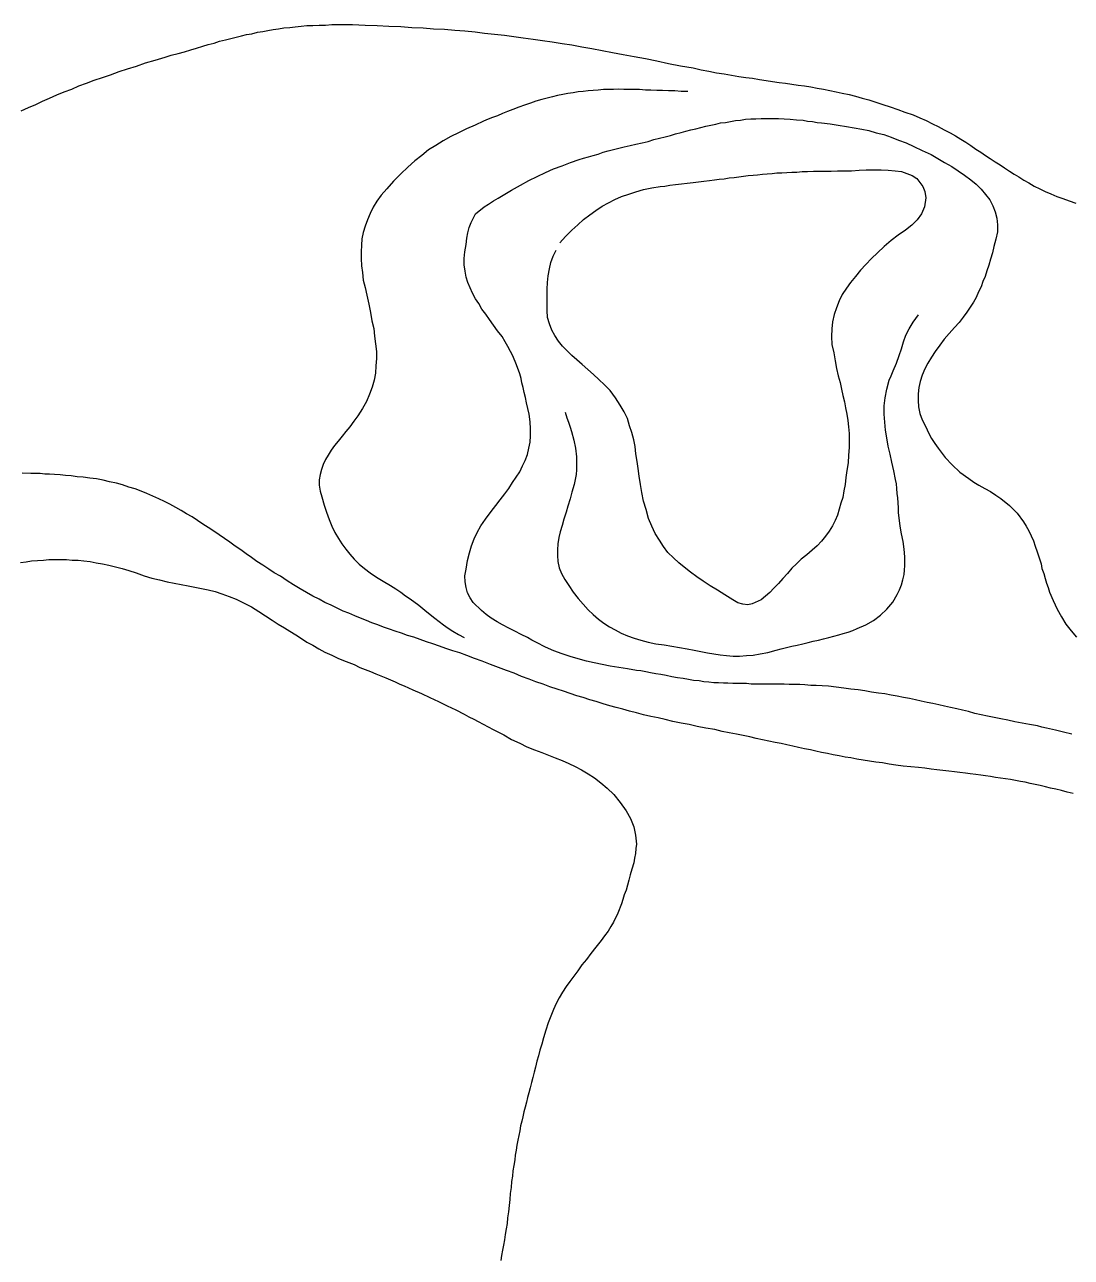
# Model space of a CAD drawing. Header units: inches. Extents: x 401374 to 405300, y 6332180 to 6336621.
# Drawn here: x 402960.2 to 403192.5, y 6335087.1 to 6335360.6 of the extents above; entities that cross this region are included whole.
import ezdxf

# ---------------------------------------------------------------- set-up
doc = ezdxf.new("R2010")
doc.units = ezdxf.units.IN
doc.header["$MEASUREMENT"] = 0

msp = doc.modelspace()

# ---------------------------------------------------------------- linework, layer by layer
for points in [[(402959.5, 6335341.5), (402961.1, 6335342.2), (402962.7, 6335342.9), (402964.2, 6335343.6), (402965.8, 6335344.3), (402967.4, 6335345), (402969, 6335345.7), (402970.7, 6335346.3), (402972.3, 6335347), (402974, 6335347.6), (402975.7, 6335348.3), (402977.5, 6335348.9), (402979.3, 6335349.5), (402981.2, 6335350.2), (402983.1, 6335350.8), (402985.1, 6335351.4), (402987.1, 6335352.1), (402989.2, 6335352.7), (402991.4, 6335353.4), (402992.8, 6335353.8), (402994.3, 6335354.2), (402995.7, 6335354.6), (402997.1, 6335355), (402998.4, 6335355.4), (402999.8, 6335355.8), (403001, 6335356.2), (403002.3, 6335356.5), (403003.5, 6335356.9), (403004.8, 6335357.2), (403006, 6335357.5), (403007.2, 6335357.8), (403008.4, 6335358.1), (403009.5, 6335358.4), (403010.7, 6335358.6), (403011.9, 6335358.9), (403013.1, 6335359.1), (403014.2, 6335359.3), (403015.4, 6335359.5), (403016.6, 6335359.7), (403017.8, 6335359.9), (403019.1, 6335360), (403020.3, 6335360.1), (403021.6, 6335360.3), (403022.9, 6335360.4), (403024.2, 6335360.4), (403025.6, 6335360.5), (403027, 6335360.5), (403028.4, 6335360.6), (403029.9, 6335360.6), (403031.4, 6335360.6), (403033, 6335360.6), (403035.8, 6335360.5), (403038.5, 6335360.4), (403041.1, 6335360.3), (403043.7, 6335360.2), (403046.2, 6335360), (403048.7, 6335359.9), (403051, 6335359.7), (403053.4, 6335359.6), (403055.7, 6335359.4), (403057.9, 6335359.2), (403060.2, 6335359), (403062.3, 6335358.7), (403064.5, 6335358.5), (403066.7, 6335358.3), (403068.8, 6335358), (403070.9, 6335357.7), (403073.1, 6335357.4), (403075.2, 6335357.1), (403077.3, 6335356.8), (403079.5, 6335356.4), (403081.7, 6335356.1), (403083.9, 6335355.7), (403086.1, 6335355.3), (403088.4, 6335354.9), (403090.7, 6335354.4), (403093.1, 6335354), (403095.5, 6335353.5), (403098, 6335353.1), (403100.5, 6335352.6), (403103.1, 6335352), (403105.8, 6335351.5), (403108.6, 6335351), (403110.4, 6335350.6), (403112.1, 6335350.3), (403113.8, 6335349.9), (403115.5, 6335349.7), (403117.1, 6335349.4), (403118.7, 6335349.1), (403120.3, 6335348.9), (403121.8, 6335348.7), (403123.3, 6335348.4), (403124.8, 6335348.2), (403126.2, 6335348), (403127.7, 6335347.8), (403129.1, 6335347.6), (403130.5, 6335347.4), (403131.9, 6335347.2), (403133.3, 6335347), (403134.7, 6335346.8), (403136.1, 6335346.5), (403137.5, 6335346.3), (403138.9, 6335346), (403140.3, 6335345.7), (403141.7, 6335345.4), (403143.2, 6335345.1), (403144.6, 6335344.7), (403146.1, 6335344.3), (403147.6, 6335343.9), (403149.1, 6335343.4), (403150.7, 6335342.9), (403152.3, 6335342.4), (403154, 6335341.8), (403155.6, 6335341.2), (403157.4, 6335340.6), (403158.9, 6335339.9), (403160.3, 6335339.3), (403161.7, 6335338.6), (403163, 6335338), (403164.3, 6335337.3), (403165.6, 6335336.6), (403166.8, 6335335.9), (403168, 6335335.2), (403169.1, 6335334.5), (403170.2, 6335333.8), (403171.3, 6335333), (403172.4, 6335332.3), (403173.5, 6335331.6), (403174.5, 6335330.9), (403175.6, 6335330.2), (403176.7, 6335329.5), (403177.7, 6335328.8), (403178.8, 6335328.1), (403179.8, 6335327.4), (403180.9, 6335326.8), (403182, 6335326.1), (403183.1, 6335325.5), (403184.3, 6335324.8), (403185.5, 6335324.2), (403186.7, 6335323.6), (403188, 6335323.1), (403189.3, 6335322.5), (403190.6, 6335322), (403192, 6335321.5), (403193.5, 6335321)], [(403107.4, 6335345.8), (403105.9, 6335345.8), (403104.5, 6335345.9), (403103.1, 6335345.9), (403101.8, 6335346), (403100.5, 6335346), (403099.2, 6335346.1), (403098, 6335346.1), (403096.7, 6335346.2), (403095.5, 6335346.2), (403094.4, 6335346.2), (403093.2, 6335346.2), (403092, 6335346.3), (403090.9, 6335346.2), (403089.8, 6335346.2), (403088.7, 6335346.2), (403087.5, 6335346.1), (403086.4, 6335346), (403085.3, 6335345.9), (403084.2, 6335345.8), (403083.1, 6335345.7), (403082, 6335345.5), (403080.8, 6335345.3), (403079.7, 6335345.1), (403078.5, 6335344.9), (403077.4, 6335344.6), (403076.2, 6335344.3), (403075, 6335344), (403073.7, 6335343.6), (403072.5, 6335343.2), (403071.2, 6335342.7), (403069.9, 6335342.3), (403068.6, 6335341.8), (403067.4, 6335341.3), (403066.3, 6335340.9), (403065.2, 6335340.4), (403064.1, 6335340), (403063.1, 6335339.6), (403062.1, 6335339.2), (403060.2, 6335338.3), (403058.3, 6335337.5), (403056.5, 6335336.6), (403054.8, 6335335.8), (403053.1, 6335334.8), (403051.5, 6335333.8), (403049.9, 6335332.8), (403048.4, 6335331.6), (403046.8, 6335330.4), (403045.3, 6335329), (403043.7, 6335327.5), (403042.1, 6335325.9), (403040.6, 6335324.2), (403039.4, 6335322.8), (403038.4, 6335321.4), (403037.6, 6335320.1), (403036.9, 6335318.7), (403036.3, 6335317.3), (403035.8, 6335315.9), (403035.4, 6335314.5), (403035.1, 6335313.1), (403035, 6335311.7), (403034.9, 6335310.2), (403034.9, 6335308.7), (403035, 6335307.1), (403035.2, 6335305.6), (403035.4, 6335303.9), (403035.8, 6335302.3), (403036.2, 6335300.6), (403036.6, 6335298.6), (403037, 6335296.7), (403037.3, 6335294.9), (403037.7, 6335293.2), (403037.9, 6335291.5), (403038.1, 6335289.8), (403038.3, 6335288.1), (403038.3, 6335286.5), (403038.2, 6335284.9), (403038.1, 6335283.3), (403037.8, 6335281.7), (403037.4, 6335280.2), (403036.8, 6335278.6), (403036.1, 6335277), (403035.2, 6335275.4), (403034.2, 6335273.8), (403033.3, 6335272.6), (403032.4, 6335271.4), (403031.5, 6335270.3), (403030.7, 6335269.3), (403029.8, 6335268.2), (403029, 6335267.2), (403028.3, 6335266.2), (403027.6, 6335265.1), (403027, 6335264.1), (403026.5, 6335263), (403026.1, 6335261.9), (403025.8, 6335260.8), (403025.6, 6335259.6), (403025.6, 6335258.4), (403025.8, 6335257.1), (403026.2, 6335255.8), (403026.7, 6335254), (403027.2, 6335252.4), (403027.8, 6335250.8), (403028.4, 6335249.3), (403029.1, 6335247.9), (403029.9, 6335246.6), (403030.6, 6335245.4), (403031.5, 6335244.2), (403032.4, 6335243.1), (403033.4, 6335242), (403034.5, 6335240.9), (403035.7, 6335239.9), (403036.9, 6335239), (403038.3, 6335238), (403039.8, 6335237.1), (403041.4, 6335236.2), (403042.6, 6335235.4), (403043.7, 6335234.7), (403044.8, 6335233.9), (403045.8, 6335233.2), (403047.7, 6335231.8), (403049.5, 6335230.3), (403051.3, 6335228.9), (403053.2, 6335227.4), (403054.2, 6335226.7), (403055.3, 6335226), (403056.5, 6335225.3), (403057.8, 6335224.6)], [(403062.2, 6335320.2), (403063.2, 6335320.8), (403064.3, 6335321.5), (403065.3, 6335322.1), (403066.4, 6335322.8), (403068.3, 6335323.9), (403070.3, 6335325), (403072.1, 6335326), (403074, 6335326.9), (403075.8, 6335327.8), (403077.6, 6335328.6), (403079.5, 6335329.3), (403081.4, 6335330), (403083.3, 6335330.7), (403084.3, 6335331), (403085.4, 6335331.3), (403086.4, 6335331.6), (403087.5, 6335331.9), (403088.6, 6335332.3), (403089.7, 6335332.6), (403090.9, 6335332.9), (403092.1, 6335333.2), (403093.3, 6335333.5), (403094.6, 6335333.8), (403095.9, 6335334.1), (403097.3, 6335334.4), (403098.6, 6335334.7), (403099.9, 6335335.1), (403101.1, 6335335.4), (403102.4, 6335335.7), (403103.6, 6335336), (403104.7, 6335336.4), (403105.9, 6335336.7), (403107, 6335337), (403108.1, 6335337.3), (403109.2, 6335337.5), (403110.3, 6335337.8), (403111.4, 6335338.1), (403112.5, 6335338.3), (403113.6, 6335338.5), (403114.7, 6335338.8), (403115.8, 6335338.9), (403116.9, 6335339.1), (403118, 6335339.3), (403119.1, 6335339.4), (403120.2, 6335339.6), (403121.4, 6335339.7), (403122.5, 6335339.7), (403123.7, 6335339.8), (403124.9, 6335339.8), (403126.2, 6335339.8), (403127.5, 6335339.8), (403128.8, 6335339.7), (403130.1, 6335339.6), (403131.5, 6335339.5), (403133, 6335339.4), (403134, 6335339.2), (403135.1, 6335339.1), (403136.1, 6335338.9), (403137.1, 6335338.8), (403139, 6335338.6), (403140.8, 6335338.3), (403142.6, 6335338), (403144.3, 6335337.7), (403146, 6335337.4), (403147.6, 6335337.1), (403149.2, 6335336.6), (403150.9, 6335336.2), (403152.5, 6335335.6), (403154.2, 6335335), (403155.9, 6335334.4), (403157.6, 6335333.6), (403159.4, 6335332.7), (403161.4, 6335331.8), (403162.9, 6335330.9), (403164.4, 6335330), (403166, 6335329.1), (403167.4, 6335328.2), (403168.8, 6335327.2), (403170.2, 6335326.2), (403171.4, 6335325.2), (403172.5, 6335324.1), (403173.5, 6335322.9), (403174.4, 6335321.7), (403175.1, 6335320.4), (403175.6, 6335319.1), (403176, 6335317.7), (403176.1, 6335316.2), (403176.1, 6335314.6), (403175.8, 6335313), (403175.3, 6335311.4), (403175, 6335310), (403174.6, 6335308.6), (403174.2, 6335307.2), (403173.8, 6335306), (403173.4, 6335304.7), (403172.9, 6335303.6), (403172.5, 6335302.4), (403171.9, 6335301.3), (403171.4, 6335300.1), (403170.8, 6335299), (403170.1, 6335297.9), (403169.3, 6335296.8), (403168.5, 6335295.7), (403167.6, 6335294.5), (403166.6, 6335293.4), (403165.4, 6335292.1), (403164.3, 6335290.8), (403163.3, 6335289.5), (403162.3, 6335288.1), (403161.5, 6335286.8), (403160.7, 6335285.5), (403160, 6335284.2), (403159.4, 6335282.8), (403159, 6335281.4), (403158.7, 6335280.1), (403158.5, 6335278.7), (403158.5, 6335277.2), (403158.6, 6335275.8), (403158.9, 6335274.3), (403159.4, 6335272.9), (403160.2, 6335271.4), (403160.8, 6335270), (403161.5, 6335268.8), (403162.2, 6335267.7), (403163, 6335266.6), (403164.5, 6335264.6), (403166.1, 6335262.9), (403167.8, 6335261.3), (403169.8, 6335259.9), (403170.9, 6335259.1), (403172, 6335258.4), (403173.3, 6335257.7), (403174.6, 6335257), (403175.8, 6335256.2), (403176.9, 6335255.5), (403178.8, 6335253.9), (403180.5, 6335252.2), (403181.9, 6335250.3), (403182.5, 6335249.3), (403183.1, 6335248.3), (403183.6, 6335247.2), (403184.1, 6335246.1), (403184.5, 6335244.9), (403184.9, 6335243.6), (403185.4, 6335242.3), (403185.8, 6335241), (403186, 6335239.9), (403186.4, 6335238.8), (403186.7, 6335237.7), (403187, 6335236.7), (403187.4, 6335235.7), (403187.7, 6335234.7), (403188.5, 6335232.8), (403189.4, 6335230.9), (403190.3, 6335229.2), (403191.3, 6335227.6), (403192.5, 6335226.1), (403193.7, 6335224.7)], [(403079, 6335312.2), (403080.3, 6335313.6), (403081.7, 6335315), (403083, 6335316.2), (403084.3, 6335317.4), (403085.7, 6335318.4), (403087, 6335319.4), (403088.4, 6335320.3), (403089.8, 6335321.1), (403091.2, 6335321.8), (403092.7, 6335322.5), (403094.3, 6335323), (403095.9, 6335323.5), (403097.6, 6335324), (403099.4, 6335324.4), (403101.3, 6335324.7), (403102.3, 6335324.8), (403103.4, 6335325), (403104.7, 6335325.1), (403106, 6335325.3), (403107.3, 6335325.4), (403108.6, 6335325.6), (403109.8, 6335325.7), (403111, 6335325.9), (403112.2, 6335326), (403113.3, 6335326.2), (403114.4, 6335326.3), (403115.5, 6335326.4), (403116.6, 6335326.6), (403117.7, 6335326.7), (403118.7, 6335326.8), (403119.8, 6335327), (403120.8, 6335327.1), (403121.9, 6335327.2), (403122.9, 6335327.3), (403124, 6335327.4), (403125, 6335327.5), (403126.1, 6335327.6), (403127.2, 6335327.7), (403128.3, 6335327.7), (403129.4, 6335327.8), (403130.5, 6335327.9), (403131.6, 6335327.9), (403132.8, 6335328), (403134, 6335328), (403135.3, 6335328.1), (403136.5, 6335328.1), (403137.8, 6335328.1), (403139.2, 6335328.1), (403140.6, 6335328.2), (403142.1, 6335328.2), (403143.7, 6335328.2), (403145.4, 6335328.3), (403147, 6335328.4), (403148.7, 6335328.4), (403150.3, 6335328.4), (403151.9, 6335328.3), (403153.4, 6335328.2), (403154.8, 6335328), (403156, 6335327.6), (403157.2, 6335327.1), (403158.2, 6335326.5), (403159.6, 6335324.7), (403160, 6335323.6), (403160.2, 6335322.2), (403159.9, 6335320.2), (403159.3, 6335318.6), (403158.3, 6335317.3), (403157.1, 6335316.1), (403155.7, 6335315), (403154.1, 6335313.9), (403152.5, 6335312.7), (403151, 6335311.4), (403149.5, 6335310), (403148.2, 6335308.7), (403146.9, 6335307.4), (403145.7, 6335306.1), (403144.6, 6335304.7), (403143.5, 6335303.4), (403142.6, 6335302.1), (403141.7, 6335300.7), (403141, 6335299.3), (403140.4, 6335297.8), (403139.9, 6335296.3), (403139.5, 6335294.7), (403139.4, 6335293.1), (403139.3, 6335291.4), (403139.4, 6335289.6), (403139.8, 6335287.8), (403140.1, 6335286), (403140.4, 6335284.3), (403140.8, 6335282.7), (403141.2, 6335281.2), (403141.5, 6335279.7), (403141.8, 6335278.3), (403142.2, 6335276.9), (403142.4, 6335275.6), (403142.7, 6335274.2), (403142.9, 6335272.8), (403143.1, 6335271.4), (403143.2, 6335269.9), (403143.2, 6335268.4), (403143.2, 6335266.8), (403143.1, 6335265.1), (403143, 6335263.4), (403142.7, 6335261.7), (403142.5, 6335260.1), (403142.3, 6335258.6), (403142, 6335257.2), (403141.8, 6335255.7), (403141.4, 6335254.4), (403141, 6335253.1), (403140.6, 6335251.8), (403140.1, 6335250.6), (403139.5, 6335249.4), (403138.8, 6335248.2), (403138, 6335247.1), (403137.1, 6335246), (403136.1, 6335245), (403135, 6335244), (403133.8, 6335243), (403132.6, 6335242), (403131.5, 6335241), (403130.5, 6335240), (403129.5, 6335238.8), (403128.5, 6335237.7), (403127.5, 6335236.6), (403126.5, 6335235.6), (403125.6, 6335234.6), (403123.7, 6335233), (403121.7, 6335232.1), (403120.7, 6335231.9), (403119.6, 6335232), (403118.5, 6335232.3), (403117.4, 6335233), (403115.6, 6335234.1), (403114, 6335235.1), (403112.4, 6335236.1), (403110.8, 6335237.1), (403109.4, 6335238.1), (403108, 6335239.1), (403106.6, 6335240.2), (403105.4, 6335241.2), (403104.2, 6335242.3), (403103, 6335243.5), (403102, 6335244.8), (403101.1, 6335246.2), (403100.2, 6335247.7), (403099.4, 6335249.3), (403098.7, 6335251), (403098.2, 6335253), (403097.6, 6335254.9), (403097.2, 6335256.8), (403096.9, 6335258.6), (403096.6, 6335260.4), (403096.4, 6335262.1), (403096.2, 6335263.7), (403095.9, 6335265.4), (403095.7, 6335267), (403095.4, 6335268.5), (403095, 6335270.1), (403094.5, 6335271.6), (403094, 6335273.2), (403093.3, 6335274.7), (403092.4, 6335276.2), (403091.4, 6335277.8), (403090.2, 6335279.4), (403088.9, 6335280.7), (403087.7, 6335281.9), (403086.5, 6335283), (403085.2, 6335284.1), (403084, 6335285.2), (403082.8, 6335286.2), (403081.7, 6335287.2), (403080.6, 6335288.3), (403079.6, 6335289.3), (403078.7, 6335290.4), (403077.9, 6335291.6), (403077.2, 6335292.8), (403076.7, 6335294.2), (403076.3, 6335295.6), (403076.2, 6335297.2), (403076.2, 6335299), (403076.2, 6335300.4), (403076.2, 6335301.9), (403076.3, 6335303.4), (403076.4, 6335304.9), (403076.7, 6335306.4), (403077, 6335307.8), (403077.5, 6335309.2), (403078.2, 6335310.6)], [(403192.6, 6335203.2), (403190.8, 6335203.6), (403189, 6335204.1), (403187, 6335204.5), (403186, 6335204.7), (403185, 6335205), (403183.2, 6335205.3), (403181.6, 6335205.6), (403180, 6335205.9), (403178.4, 6335206.3), (403176.9, 6335206.6), (403175.4, 6335206.9), (403173.9, 6335207.2), (403172.5, 6335207.5), (403171.1, 6335207.8), (403169.7, 6335208.2), (403168.4, 6335208.5), (403167.1, 6335208.8), (403165.7, 6335209.1), (403164.4, 6335209.4), (403163.1, 6335209.7), (403161.8, 6335210), (403160.5, 6335210.2), (403159.2, 6335210.5), (403157.9, 6335210.8), (403156.6, 6335211.1), (403155.3, 6335211.3), (403153.9, 6335211.6), (403152.5, 6335211.8), (403151.1, 6335212.1), (403149.7, 6335212.3), (403148.2, 6335212.5), (403146.7, 6335212.8), (403145.2, 6335213), (403143.6, 6335213.2), (403142, 6335213.4), (403140.3, 6335213.6), (403138.6, 6335213.8), (403137.2, 6335213.9), (403135.9, 6335214), (403134.7, 6335214), (403133.4, 6335214.1), (403132.3, 6335214.2), (403131.1, 6335214.2), (403129.9, 6335214.2), (403128.8, 6335214.3), (403127.7, 6335214.3), (403126.7, 6335214.3), (403125.6, 6335214.3), (403124.5, 6335214.3), (403123.5, 6335214.3), (403122.5, 6335214.3), (403121.5, 6335214.3), (403120.4, 6335214.4), (403119.4, 6335214.4), (403118.4, 6335214.4), (403117.4, 6335214.4), (403116.3, 6335214.5), (403115.3, 6335214.5), (403114.2, 6335214.6), (403113.2, 6335214.6), (403112.1, 6335214.7), (403111, 6335214.8), (403109.9, 6335215), (403108.7, 6335215.1), (403107.6, 6335215.3), (403106.4, 6335215.5), (403105.1, 6335215.7), (403103.9, 6335215.9), (403102.6, 6335216.2), (403101.4, 6335216.4), (403100.3, 6335216.6), (403099.1, 6335216.8), (403098.1, 6335217), (403097, 6335217.2), (403096, 6335217.3), (403094, 6335217.7), (403092.1, 6335218), (403090.2, 6335218.3), (403088.4, 6335218.6), (403086.6, 6335219), (403084.9, 6335219.4), (403083.1, 6335219.9), (403081.3, 6335220.4), (403079.5, 6335221), (403077.7, 6335221.7), (403075.8, 6335222.5), (403073.8, 6335223.5), (403072.8, 6335224), (403071.8, 6335224.6), (403070.4, 6335225.3), (403069, 6335226), (403067.7, 6335226.7), (403066.3, 6335227.4), (403065.1, 6335228.1), (403063.8, 6335228.9), (403062.7, 6335229.7), (403061.6, 6335230.6), (403059.8, 6335232.4), (403059.1, 6335233.4), (403058.5, 6335234.5), (403058.2, 6335235.7), (403058, 6335237), (403057.9, 6335238.3), (403058.2, 6335239.8), (403058.5, 6335241.7), (403059, 6335243.4), (403059.4, 6335245), (403060, 6335246.5), (403060.7, 6335247.9), (403061.5, 6335249.4), (403062.5, 6335250.9), (403063.8, 6335252.6), (403064.8, 6335253.9), (403065.8, 6335255.2), (403066.8, 6335256.5), (403067.7, 6335257.7), (403068.5, 6335259), (403069.3, 6335260.2), (403070.1, 6335261.4), (403070.7, 6335262.7), (403071.3, 6335263.9), (403071.8, 6335265.2), (403072.1, 6335266.6), (403072.4, 6335268), (403072.5, 6335269.4), (403072.5, 6335270.9), (403072.4, 6335272.5), (403072.2, 6335274.2), (403071.9, 6335275.4), (403071.6, 6335276.7), (403071.4, 6335277.9), (403071.1, 6335279), (403070.9, 6335280.1), (403070.6, 6335281.1), (403070.4, 6335282.1), (403070.1, 6335283.1), (403069.4, 6335285.1), (403068.6, 6335287.1), (403068.1, 6335288.1), (403067.5, 6335289.2), (403066.9, 6335290.2), (403066.2, 6335291.4), (403065.2, 6335292.7), (403064.3, 6335293.9), (403063.4, 6335295.2), (403062.6, 6335296.4), (403061.7, 6335297.5), (403061, 6335298.7), (403060.3, 6335299.8), (403059.6, 6335301), (403059.1, 6335302.2), (403058.6, 6335303.4), (403058.2, 6335304.6), (403058, 6335305.9), (403057.8, 6335307.3), (403057.8, 6335308.7), (403057.9, 6335310.2), (403058.2, 6335311.8), (403058.4, 6335313.2), (403058.6, 6335314.4), (403058.9, 6335315.6), (403059.3, 6335316.7), (403060.3, 6335318.6), (403062.2, 6335320.2)], [(403080.2, 6335274.6), (403080.6, 6335273.4), (403080.9, 6335272.4), (403081.3, 6335271.3), (403081.6, 6335270.3), (403082.1, 6335268.4), (403082.5, 6335266.6), (403082.7, 6335264.7), (403082.7, 6335262.8), (403082.7, 6335261.8), (403082.6, 6335260.8), (403082.4, 6335259.7), (403082.2, 6335258.6), (403081.7, 6335256.9), (403081.3, 6335255.4), (403080.8, 6335253.8), (403080.4, 6335252.4), (403079.9, 6335250.9), (403079.5, 6335249.5), (403079.1, 6335248.1), (403078.8, 6335246.8), (403078.6, 6335245.4), (403078.5, 6335244.1), (403078.5, 6335242.8), (403078.6, 6335241.5), (403078.9, 6335240.1), (403079.4, 6335238.8), (403080.1, 6335237.5), (403081, 6335236.2), (403082, 6335234.7), (403083.1, 6335233.3), (403084.2, 6335232), (403085.3, 6335230.8), (403086.4, 6335229.7), (403087.6, 6335228.7), (403088.8, 6335227.8), (403090, 6335227), (403091.3, 6335226.3), (403092.6, 6335225.6), (403094, 6335225), (403095.5, 6335224.5), (403097, 6335224), (403098.6, 6335223.6), (403100.3, 6335223.2), (403102.2, 6335223), (403103.9, 6335222.7), (403105.6, 6335222.4), (403107.3, 6335222.1), (403108.8, 6335221.8), (403110.3, 6335221.5), (403111.8, 6335221.2), (403113.2, 6335221), (403114.6, 6335220.8), (403116, 6335220.6), (403117.5, 6335220.5), (403118.9, 6335220.5), (403120.4, 6335220.6), (403121.9, 6335220.7), (403123.5, 6335221), (403125.2, 6335221.3), (403127, 6335221.8), (403128.1, 6335222.1), (403129.3, 6335222.4), (403130.5, 6335222.7), (403131.7, 6335222.9), (403132.9, 6335223.2), (403134.1, 6335223.5), (403135.2, 6335223.8), (403136.4, 6335224), (403137.5, 6335224.3), (403138.7, 6335224.6), (403139.8, 6335224.9), (403140.9, 6335225.2), (403141.9, 6335225.5), (403143, 6335225.8), (403144, 6335226.2), (403145, 6335226.6), (403146.9, 6335227.4), (403148.6, 6335228.4), (403150.2, 6335229.6), (403151.6, 6335230.9), (403152.9, 6335232.5), (403153.9, 6335234.2), (403154.4, 6335235.2), (403154.8, 6335236.3), (403155.1, 6335237.4), (403155.4, 6335238.6), (403155.5, 6335239.6), (403155.6, 6335240.6), (403155.6, 6335242.5), (403155.4, 6335244.2), (403155.2, 6335245.9), (403154.8, 6335247.6), (403154.5, 6335249.3), (403154.3, 6335251.2), (403154.2, 6335252.3), (403154.2, 6335253.4), (403154.1, 6335254.5), (403154, 6335255.6), (403153.9, 6335256.6), (403153.8, 6335257.7), (403153.7, 6335258.7), (403153.5, 6335259.7), (403153.1, 6335261.6), (403152.7, 6335263.5), (403152.3, 6335265.3), (403151.9, 6335267.1), (403151.6, 6335268.9), (403151.3, 6335270.6), (403151.1, 6335272.4), (403151, 6335274.2), (403151, 6335276), (403151.2, 6335277.8), (403151.6, 6335279.7), (403152.1, 6335281.7), (403152.5, 6335282.7), (403153, 6335283.8), (403153.7, 6335285.5), (403154.3, 6335287.2), (403154.8, 6335288.7), (403155.3, 6335290.2), (403155.8, 6335291.7), (403156.5, 6335293.1), (403157.4, 6335294.6), (403158.6, 6335296.2)], [(403192.9, 6335190), (403191.6, 6335190.3), (403190.3, 6335190.7), (403189.1, 6335191), (403187.9, 6335191.2), (403186.8, 6335191.5), (403185.6, 6335191.8), (403184.5, 6335192), (403183.4, 6335192.2), (403182.3, 6335192.5), (403181.2, 6335192.7), (403180.1, 6335192.9), (403179, 6335193.1), (403177.9, 6335193.3), (403176.8, 6335193.4), (403175.7, 6335193.6), (403174.6, 6335193.8), (403173.5, 6335193.9), (403172.4, 6335194.1), (403171.3, 6335194.2), (403170.1, 6335194.4), (403169, 6335194.5), (403167.8, 6335194.7), (403166.6, 6335194.8), (403165.3, 6335195), (403164, 6335195.1), (403162.7, 6335195.3), (403161.4, 6335195.4), (403160, 6335195.6), (403158.6, 6335195.8), (403156.9, 6335195.9), (403155.2, 6335196.1), (403153.6, 6335196.3), (403152.1, 6335196.5), (403150.6, 6335196.8), (403149.1, 6335197), (403147.7, 6335197.2), (403146.3, 6335197.4), (403144.9, 6335197.6), (403143.6, 6335197.9), (403142.3, 6335198.1), (403141, 6335198.4), (403139.7, 6335198.6), (403138.4, 6335198.9), (403137.1, 6335199.1), (403135.8, 6335199.4), (403134.6, 6335199.7), (403133.3, 6335199.9), (403132, 6335200.2), (403130.7, 6335200.5), (403129.4, 6335200.8), (403128.1, 6335201.1), (403126.8, 6335201.3), (403125.4, 6335201.6), (403124, 6335201.9), (403122.6, 6335202.2), (403121.2, 6335202.6), (403119.7, 6335202.9), (403118.2, 6335203.2), (403116.6, 6335203.5), (403115, 6335203.8), (403113.4, 6335204.2), (403111.4, 6335204.5), (403109.5, 6335204.9), (403107.7, 6335205.3), (403105.9, 6335205.6), (403104.1, 6335206), (403102.4, 6335206.4), (403100.8, 6335206.8), (403099.2, 6335207.1), (403097.6, 6335207.5), (403096, 6335207.9), (403094.5, 6335208.3), (403093, 6335208.7), (403091.5, 6335209.1), (403090.1, 6335209.5), (403088.6, 6335209.9), (403087.1, 6335210.4), (403085.7, 6335210.8), (403084.2, 6335211.3), (403082.8, 6335211.7), (403081.3, 6335212.2), (403079.8, 6335212.7), (403078.4, 6335213.2), (403076.8, 6335213.7), (403075.3, 6335214.3), (403073.7, 6335214.8), (403072.2, 6335215.4), (403070.5, 6335216), (403068.9, 6335216.7), (403067.2, 6335217.3), (403065.4, 6335218), (403063.6, 6335218.6), (403061.8, 6335219.4), (403060.1, 6335220), (403058.4, 6335220.6), (403056.8, 6335221.2), (403055.3, 6335221.7), (403053.7, 6335222.2), (403052.3, 6335222.7), (403050.8, 6335223.2), (403049.4, 6335223.7), (403048, 6335224.2), (403046.6, 6335224.7), (403045.2, 6335225.1), (403043.9, 6335225.6), (403042.5, 6335226), (403041.2, 6335226.5), (403039.9, 6335226.9), (403038.6, 6335227.4), (403037.3, 6335227.9), (403036.1, 6335228.4), (403034.8, 6335228.9), (403033.5, 6335229.4), (403032.2, 6335230), (403030.9, 6335230.5), (403029.6, 6335231.1), (403028.3, 6335231.8), (403026.9, 6335232.4), (403025.6, 6335233.1), (403024.2, 6335233.8), (403022.8, 6335234.6), (403021.4, 6335235.4), (403019.9, 6335236.3), (403018.5, 6335237.2), (403017, 6335238.2), (403015.6, 6335239), (403014.4, 6335239.8), (403013.1, 6335240.7), (403011.8, 6335241.5), (403010.6, 6335242.4), (403009.4, 6335243.2), (403008.2, 6335244.1), (403007, 6335244.9), (403005.8, 6335245.8), (403004.6, 6335246.6), (403003.4, 6335247.4), (403002.2, 6335248.2), (403001, 6335249), (402999.8, 6335249.8), (402998.6, 6335250.6), (402997.4, 6335251.4), (402996.2, 6335252.1), (402995, 6335252.8), (402993.8, 6335253.5), (402992.5, 6335254.2), (402991.3, 6335254.8), (402990, 6335255.4), (402988.7, 6335256), (402987.4, 6335256.6), (402986.1, 6335257.1), (402984.8, 6335257.6), (402983.4, 6335258), (402982, 6335258.5), (402980.6, 6335258.9), (402979.1, 6335259.2), (402977.7, 6335259.5), (402976.2, 6335259.8), (402974.7, 6335260), (402973.2, 6335260.2), (402971.9, 6335260.3), (402970.6, 6335260.5), (402969.3, 6335260.6), (402968.1, 6335260.7), (402966.9, 6335260.8), (402965.8, 6335260.9), (402964.7, 6335260.9), (402963.7, 6335261), (402962.6, 6335261), (402961.6, 6335261), (402959.7, 6335261.1)], [(402959.3, 6335241.3), (402960.6, 6335241.4), (402961.8, 6335241.6), (402963.1, 6335241.7), (402964.4, 6335241.8), (402965.6, 6335241.9), (402966.9, 6335241.9), (402968.2, 6335241.9), (402969.5, 6335241.9), (402970.8, 6335241.8), (402972.1, 6335241.8), (402973.4, 6335241.6), (402974.8, 6335241.5), (402976.1, 6335241.2), (402977.5, 6335241), (402978.9, 6335240.7), (402980.4, 6335240.3), (402981.9, 6335239.9), (402983.4, 6335239.5), (402985, 6335239), (402986.8, 6335238.3), (402988.5, 6335237.8), (402990.2, 6335237.4), (402991.9, 6335237), (402993.4, 6335236.7), (402995, 6335236.4), (402996.5, 6335236.1), (402998, 6335235.8), (402999.5, 6335235.5), (403001, 6335235.2), (403002.5, 6335234.8), (403004, 6335234.3), (403005.6, 6335233.7), (403007.2, 6335233.1), (403008.8, 6335232.3), (403010.6, 6335231.4), (403012.2, 6335230.4), (403013.7, 6335229.4), (403015.2, 6335228.5), (403016.5, 6335227.6), (403017.9, 6335226.8), (403019.1, 6335226), (403020.4, 6335225.2), (403021.7, 6335224.4), (403022.9, 6335223.6), (403024.2, 6335222.9), (403025.5, 6335222.1), (403026.9, 6335221.4), (403028.4, 6335220.7), (403029.9, 6335220), (403031.6, 6335219.3), (403033.4, 6335218.6), (403034.6, 6335218), (403035.8, 6335217.5), (403037, 6335217.1), (403038.2, 6335216.6), (403039.3, 6335216.1), (403040.4, 6335215.7), (403041.4, 6335215.2), (403042.5, 6335214.8), (403043.5, 6335214.3), (403044.5, 6335213.9), (403046.4, 6335213), (403048.3, 6335212.2), (403050.2, 6335211.3), (403052.1, 6335210.4), (403054, 6335209.5), (403055.9, 6335208.6), (403057.8, 6335207.6), (403058.8, 6335207), (403059.9, 6335206.5), (403060.9, 6335206), (403062, 6335205.4), (403063.1, 6335204.8), (403064.2, 6335204.2), (403065.4, 6335203.6), (403066.6, 6335203), (403068.3, 6335202), (403070.1, 6335201.2), (403071.7, 6335200.4), (403073.4, 6335199.7), (403075, 6335199.1), (403076.5, 6335198.5), (403078, 6335197.9), (403079.5, 6335197.3), (403081, 6335196.7), (403082.4, 6335196), (403083.8, 6335195.3), (403085.3, 6335194.4), (403086.7, 6335193.5), (403088.1, 6335192.4), (403089.5, 6335191.2), (403091, 6335189.8), (403092.4, 6335188), (403093.7, 6335186.2), (403094.7, 6335184.5), (403095.4, 6335182.6), (403095.8, 6335180.8), (403096, 6335178.8), (403095.9, 6335177.8), (403095.8, 6335176.7), (403095.6, 6335175.7), (403095.4, 6335174.6), (403095, 6335173.2), (403094.6, 6335172), (403094.3, 6335170.8), (403094, 6335169.7), (403093.7, 6335168.6), (403093.3, 6335167.5), (403093, 6335166.5), (403092.7, 6335165.5), (403091.9, 6335163.5), (403090.9, 6335161.5), (403090.3, 6335160.5), (403089.7, 6335159.5), (403088.9, 6335158.4), (403088.2, 6335157.4), (403087, 6335155.9), (403085.9, 6335154.5), (403084.9, 6335153.2), (403083.9, 6335152), (403083, 6335150.7), (403082.1, 6335149.5), (403081.2, 6335148.3), (403080.4, 6335147.2), (403079.6, 6335145.9), (403078.9, 6335144.7), (403078.2, 6335143.4), (403077.6, 6335142.1), (403077, 6335140.6), (403076.4, 6335139.1), (403075.9, 6335137.5), (403075.4, 6335135.8), (403075, 6335134.4), (403074.6, 6335133.1), (403074.3, 6335131.8), (403073.9, 6335130.6), (403073.6, 6335129.3), (403073.3, 6335128.2), (403073, 6335127), (403072.7, 6335125.9), (403072.4, 6335124.7), (403072.1, 6335123.6), (403071.8, 6335122.6), (403071.6, 6335121.5), (403071.3, 6335120.4), (403071, 6335119.4), (403070.8, 6335118.3), (403070.6, 6335117.3), (403070.3, 6335116.3), (403070.1, 6335115.2), (403069.9, 6335114.1), (403069.7, 6335113.1), (403069.5, 6335112), (403069.3, 6335110.9), (403069.1, 6335109.8), (403069, 6335108.7), (403068.8, 6335107.5), (403068.6, 6335106.3), (403068.5, 6335105.1), (403068.3, 6335103.9), (403068.2, 6335102.6), (403068, 6335101.3), (403067.9, 6335099.9), (403067.8, 6335098.6), (403067.6, 6335097.2), (403067.4, 6335095.9), (403067.3, 6335094.6), (403067.1, 6335093.4), (403066.9, 6335092.2), (403066.7, 6335091), (403066.5, 6335089.8), (403066.3, 6335088.7), (403066.1, 6335087.5), (403065.9, 6335086.4)]]:
    msp.add_lwpolyline(points)

doc.saveas('drawing.dxf')
